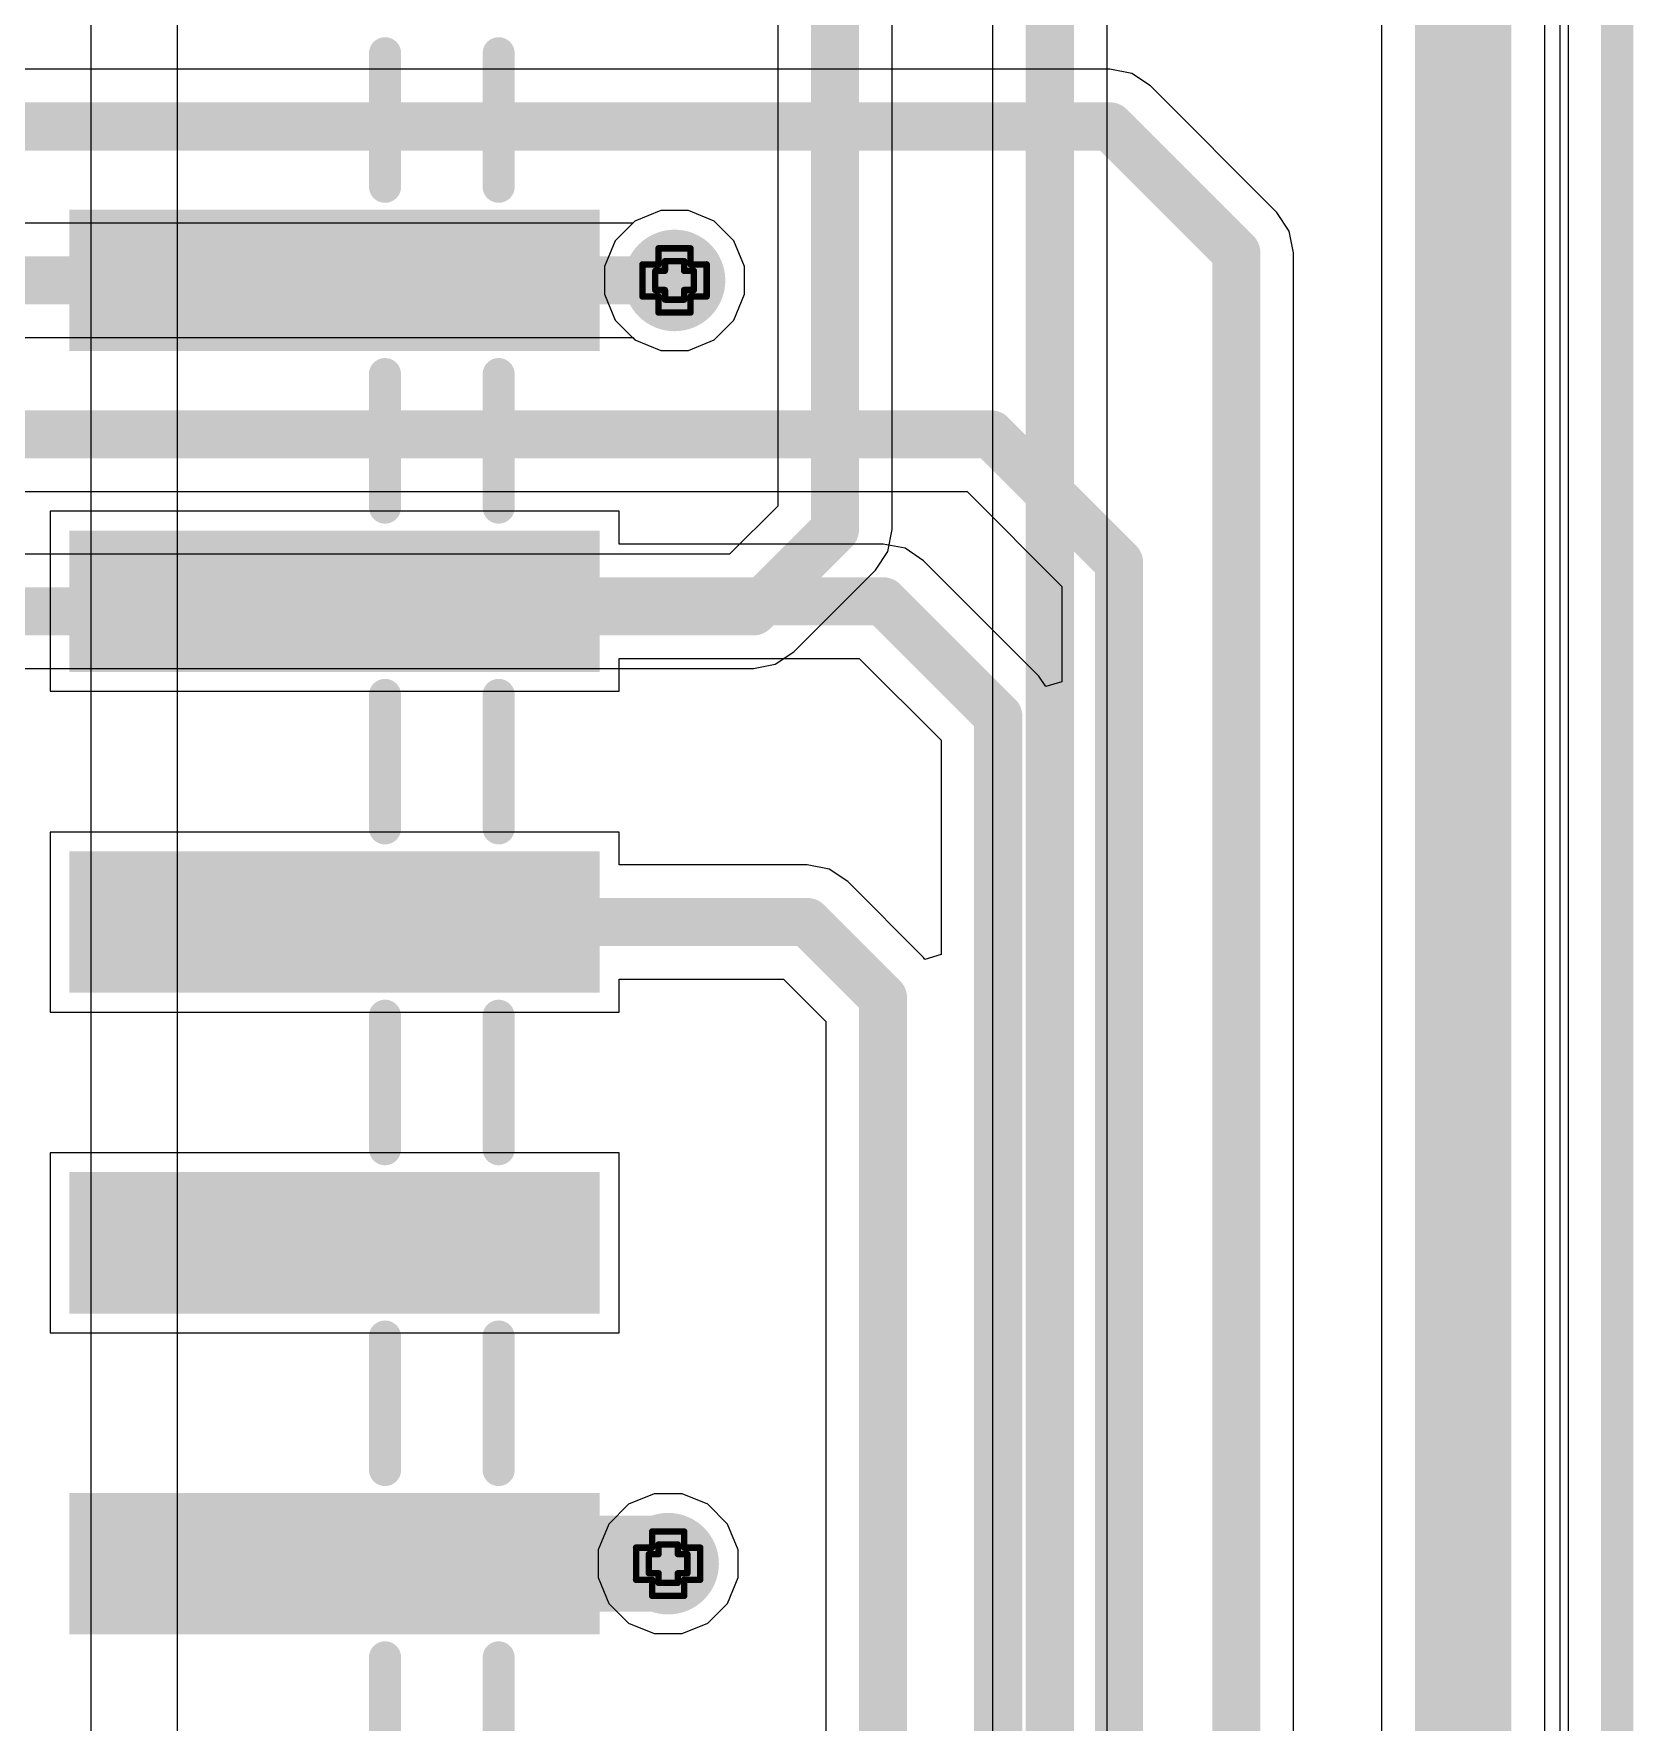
# Model space of a CAD drawing. Header units: inches. Extents: x -7 to 5163, y -3 to 5149.
# Drawn here: x 184.46 to 197.13, y 37.61 to 50.97 of the extents above; entities that cross this region are included whole.
import ezdxf

# ---------------------------------------------------------------- set-up
doc = ezdxf.new("R2010")
doc.units = ezdxf.units.IN
for name, color, linetype in [('Board Outline', 216, 'Continuous'), ('Bottom Layer', 5, 'Continuous'), ('Bottom Solder', 6, 'Continuous'), ('Drill Drawing', 1, 'Continuous'), ('GND', 76, 'Continuous'), ('PWR', 16, 'Continuous'), ('Top Layer', 1, 'Continuous'), ('Top Overlay', 2, 'Continuous'), ('Top Paste', 8, 'Continuous'), ('Top Solder', 216, 'Continuous'), ('Via Holes', 16, 'Continuous')]:
    doc.layers.add(name, color=color, linetype=linetype)

# ---------------------------------------------------------------- blocks, each defined once
blk = doc.blocks.new('BH_00181_60')
at = {"layer": 'Top Layer'}
for points in [[(0.76, 5.25), (1.78, 5.25), (1.78, 1.15), (0.76, 1.15)], [(3.3, 5.25), (4.32, 5.25), (4.32, 1.15), (3.3, 1.15)], [(5.84, 5.25), (6.86, 5.25), (6.86, 1.15), (5.84, 1.15)], [(8.38, 5.25), (9.4, 5.25), (9.4, 1.15), (8.38, 1.15)], [(10.92, 5.25), (11.94, 5.25), (11.94, 1.15), (10.92, 1.15)]]:
    blk.add_hatch(color=1, dxfattribs=at).paths.add_polyline_path(points)
at = {"layer": 'Top Paste'}
for points in [[(0.76, 5.25), (1.78, 5.25), (1.78, 1.15), (0.76, 1.15)], [(3.3, 5.25), (4.32, 5.25), (4.32, 1.15), (3.3, 1.15)], [(5.84, 5.25), (6.86, 5.25), (6.86, 1.15), (5.84, 1.15)], [(8.38, 5.25), (9.4, 5.25), (9.4, 1.15), (8.38, 1.15)], [(10.92, 5.25), (11.94, 5.25), (11.94, 1.15), (10.92, 1.15)]]:
    blk.add_hatch(color=8, dxfattribs=at).paths.add_polyline_path(points)
at = {"layer": 'Top Solder'}
for points in [[(0.71, 5.3), (1.83, 5.3), (1.83, 1.1), (0.71, 1.1)], [(3.25, 5.3), (4.37, 5.3), (4.37, 1.1), (3.25, 1.1)], [(5.79, 5.3), (6.91, 5.3), (6.91, 1.1), (5.79, 1.1)], [(8.33, 5.3), (9.45, 5.3), (9.45, 1.1), (8.33, 1.1)], [(10.87, 5.3), (11.99, 5.3), (11.99, 1.1), (10.87, 1.1)]]:
    blk.add_hatch(color=216, dxfattribs=at).paths.add_polyline_path(points)
at = {"layer": 'Top Overlay'}
for points in [[(0.529, 4.5, 0.254, 0.254, 0), (-0.529, 4.5, 0.254, 0.254, 0)], [(3.069, 4.5, 0.254, 0.254, 0), (2.011, 4.5, 0.254, 0.254, 0)], [(5.609, 4.5, 0.254, 0.254, 0), (4.551, 4.5, 0.254, 0.254, 0)], [(8.149, 4.5, 0.254, 0.254, 0), (7.091, 4.5, 0.254, 0.254, 0)], [(10.689, 4.5, 0.254, 0.254, 0), (9.631, 4.5, 0.254, 0.254, 0)], [(13.229, 4.5, 0.254, 0.254, 0), (12.171, 4.5, 0.254, 0.254, 0)], [(0.529, 3.6, 0.254, 0.254, 0), (-0.529, 3.6, 0.254, 0.254, 0)], [(3.069, 3.6, 0.254, 0.254, 0), (2.011, 3.6, 0.254, 0.254, 0)], [(5.609, 3.6, 0.254, 0.254, 0), (4.551, 3.6, 0.254, 0.254, 0)], [(8.149, 3.6, 0.254, 0.254, 0), (7.091, 3.6, 0.254, 0.254, 0)], [(10.689, 3.6, 0.254, 0.254, 0), (9.631, 3.6, 0.254, 0.254, 0)], [(13.229, 3.6, 0.254, 0.254, 0), (12.171, 3.6, 0.254, 0.254, 0)]]:
    blk.add_lwpolyline(points, format="xyseb", dxfattribs=at)
for points in [[(-0.592, 4.5, 0.127, 0.127, 1), (-0.465, 4.5, 0.127, 0.127, 1)], [(0.465, 4.5, 0.127, 0.127, 1), (0.592, 4.5, 0.127, 0.127, 1)], [(1.948, 4.5, 0.127, 0.127, 1), (2.075, 4.5, 0.127, 0.127, 1)], [(3.005, 4.5, 0.127, 0.127, 1), (3.132, 4.5, 0.127, 0.127, 1)], [(4.488, 4.5, 0.127, 0.127, 1), (4.615, 4.5, 0.127, 0.127, 1)], [(5.545, 4.5, 0.127, 0.127, 1), (5.672, 4.5, 0.127, 0.127, 1)], [(7.028, 4.5, 0.127, 0.127, 1), (7.155, 4.5, 0.127, 0.127, 1)], [(8.085, 4.5, 0.127, 0.127, 1), (8.212, 4.5, 0.127, 0.127, 1)], [(9.568, 4.5, 0.127, 0.127, 1), (9.695, 4.5, 0.127, 0.127, 1)], [(10.625, 4.5, 0.127, 0.127, 1), (10.752, 4.5, 0.127, 0.127, 1)], [(12.108, 4.5, 0.127, 0.127, 1), (12.235, 4.5, 0.127, 0.127, 1)], [(-0.592, 3.6, 0.127, 0.127, 1), (-0.465, 3.6, 0.127, 0.127, 1)], [(0.465, 3.6, 0.127, 0.127, 1), (0.592, 3.6, 0.127, 0.127, 1)], [(1.948, 3.6, 0.127, 0.127, 1), (2.075, 3.6, 0.127, 0.127, 1)], [(3.005, 3.6, 0.127, 0.127, 1), (3.132, 3.6, 0.127, 0.127, 1)], [(4.488, 3.6, 0.127, 0.127, 1), (4.615, 3.6, 0.127, 0.127, 1)], [(5.545, 3.6, 0.127, 0.127, 1), (5.672, 3.6, 0.127, 0.127, 1)], [(7.028, 3.6, 0.127, 0.127, 1), (7.155, 3.6, 0.127, 0.127, 1)], [(8.085, 3.6, 0.127, 0.127, 1), (8.212, 3.6, 0.127, 0.127, 1)], [(9.568, 3.6, 0.127, 0.127, 1), (9.695, 3.6, 0.127, 0.127, 1)], [(10.625, 3.6, 0.127, 0.127, 1), (10.752, 3.6, 0.127, 0.127, 1)], [(12.108, 3.6, 0.127, 0.127, 1), (12.235, 3.6, 0.127, 0.127, 1)]]:
    blk.add_lwpolyline(points, format="xyseb", close=True, dxfattribs=at)

msp = doc.modelspace()

# ---------------------------------------------------------------- hatches: boundary and pattern name
at = {"layer": 'Bottom Layer'}
h = msp.add_hatch(color=5, dxfattribs=at)
edge = h.paths.add_edge_path()
edge.add_arc((189.535, 49.022), 0.3, 0, 360)
h = msp.add_hatch(color=5, dxfattribs=at)
edge = h.paths.add_edge_path()
edge.add_arc((189.484, 38.862), 0.3, 0, 360)
at = {"layer": 'Bottom Solder'}
h = msp.add_hatch(color=6, dxfattribs=at)
edge = h.paths.add_edge_path()
edge.add_arc((189.535, 49.022), 0.402, 0, 360)
h = msp.add_hatch(color=6, dxfattribs=at)
edge = h.paths.add_edge_path()
edge.add_arc((189.484, 38.862), 0.402, 0, 360)
at = {"layer": 'GND'}
h = msp.add_hatch(color=76, dxfattribs=at)
edge = h.paths.add_edge_path()
edge.add_arc((189.535, 49.022), 0.3, 0, 360)
h = msp.add_hatch(color=76, dxfattribs=at)
edge = h.paths.add_edge_path()
edge.add_arc((189.484, 38.862), 0.3, 0, 360)
at = {"layer": 'PWR'}
h = msp.add_hatch(color=16, dxfattribs=at)
edge = h.paths.add_edge_path()
edge.add_arc((189.535, 49.022), 0.3, 0, 360)
h = msp.add_hatch(color=16, dxfattribs=at)
edge = h.paths.add_edge_path()
edge.add_arc((189.484, 38.862), 0.3, 0, 360)
at = {"layer": 'Top Layer'}
h = msp.add_hatch(color=1, dxfattribs=at)
edge = h.paths.add_edge_path()
edge.add_arc((189.535, 49.022), 0.3, 0, 360)
h = msp.add_hatch(color=1, dxfattribs=at)
edge = h.paths.add_edge_path()
edge.add_arc((189.484, 38.862), 0.3, 0, 360)
at = {"layer": 'Top Solder'}
h = msp.add_hatch(color=216, dxfattribs=at)
edge = h.paths.add_edge_path()
edge.add_arc((189.535, 49.022), 0.402, 0, 360)
h = msp.add_hatch(color=216, dxfattribs=at)
edge = h.paths.add_edge_path()
edge.add_arc((189.484, 38.862), 0.402, 0, 360)
at = {"layer": 'Via Holes'}
h = msp.add_hatch(color=7, dxfattribs=at)
edge = h.paths.add_edge_path()
edge.add_arc((189.535, 49.022), 0.15, 0, 360)
h = msp.add_hatch(color=7, dxfattribs=at)
edge = h.paths.add_edge_path()
edge.add_arc((189.484, 38.862), 0.15, 0, 360)

# ---------------------------------------------------------------- linework, layer by layer
at = {"layer": 'Board Outline'}
msp.add_lwpolyline([(197, 1.629, 0.254, 0.254, 0), (197, 152.622, 0.254, 0.254, 0)], format="xyseb", dxfattribs=at)
at = {"layer": 'Bottom Layer'}
for p, q in [((196.612, 152.622), (196.612, 1.629)), ((192.96, 19.66), (192.96, 65.875)), ((192.053, 65.687), (192.053, 19.847)), ((191.258, 47.049), (191.258, 52.832)), ((190.352, 52.644), (190.352, 47.236)), ((189.205, 49.475), (176.21, 49.475)), ((189.221, 49.492), (189.205, 49.475)), ((189.425, 49.576), (189.221, 49.492)), ((189.645, 49.576), (189.425, 49.576)), ((189.849, 49.492), (189.645, 49.576)), ((190.004, 49.336), (189.849, 49.492)), ((190.089, 49.132), (190.004, 49.336)), ((190.089, 48.912), (190.089, 49.132)), ((190.004, 48.708), (190.089, 48.912)), ((189.849, 48.552), (190.004, 48.708)), ((176.022, 48.569), (189.205, 48.569)), ((189.205, 48.569), (189.221, 48.552)), ((189.221, 48.552), (189.425, 48.468)), ((189.645, 48.468), (189.849, 48.552)), ((189.425, 48.468), (189.645, 48.468)), ((190.352, 47.236), (189.971, 46.856)), ((191.224, 46.875), (191.258, 47.049)), ((191.258, 47.049), (191.258, 47.049)), ((189.971, 46.856), (175.262, 46.856)), ((191.125, 46.728), (191.224, 46.875)), ((190.479, 46.082), (191.125, 46.728)), ((190.332, 45.984), (190.479, 46.082)), ((174.236, 45.949), (190.159, 45.949)), ((190.159, 45.949), (190.332, 45.984))]:
    msp.add_line(p, q, dxfattribs=at)
for points in [[(192.507, 19.66, 0.381, 0.381, 0), (192.507, 65.875, 0.381, 0.381, 0)], [(190.805, 47.049, 0.381, 0.381, 0), (190.805, 52.832, 0.381, 0.381, 0)], [(176.022, 49.022, 0.381, 0.381, 0), (189.535, 49.022, 0.381, 0.381, 0)], [(190.159, 46.402, 0.381, 0.381, 0), (190.805, 47.049, 0.381, 0.381, 0)], [(174.236, 46.402, 0.381, 0.381, 0), (190.159, 46.402, 0.381, 0.381, 0)]]:
    msp.add_lwpolyline(points, format="xyseb", dxfattribs=at)
for points in [[(189.44, 49.022, 0.191, 0.191, 1), (189.63, 49.022, 0.191, 0.191, 1)], [(190.71, 47.049, 0.191, 0.191, 1), (190.9, 47.049, 0.191, 0.191, 1)], [(190.71, 47.049, 0.191, 0.191, 1), (190.9, 47.049, 0.191, 0.191, 1)], [(190.063, 46.402, 0.191, 0.191, 1), (190.254, 46.402, 0.191, 0.191, 1)], [(190.063, 46.402, 0.191, 0.191, 1), (190.254, 46.402, 0.191, 0.191, 1)]]:
    msp.add_lwpolyline(points, format="xyseb", close=True, dxfattribs=at)
at = {"layer": 'Drill Drawing'}
for points in [[(189.408, 49.149, 0.0508, 0.0508, 0), (189.408, 49.276, 0.0508, 0.0508, 0)], [(189.408, 49.276, 0.0508, 0.0508, 0), (189.662, 49.276, 0.0508, 0.0508, 0)], [(189.459, 49.098, 0.0508, 0.0508, 0), (189.459, 49.174, 0.0508, 0.0508, 0)], [(189.459, 49.174, 0.0508, 0.0508, 0), (189.611, 49.174, 0.0508, 0.0508, 0)], [(189.611, 49.098, 0.0508, 0.0508, 0), (189.611, 49.174, 0.0508, 0.0508, 0)], [(189.662, 49.149, 0.0508, 0.0508, 0), (189.662, 49.276, 0.0508, 0.0508, 0)], [(189.281, 48.895, 0.0508, 0.0508, 0), (189.281, 49.149, 0.0508, 0.0508, 0)], [(189.281, 49.149, 0.0508, 0.0508, 0), (189.408, 49.149, 0.0508, 0.0508, 0)], [(189.382, 48.946, 0.0508, 0.0508, 0), (189.382, 49.098, 0.0508, 0.0508, 0)], [(189.382, 49.098, 0.0508, 0.0508, 0), (189.459, 49.098, 0.0508, 0.0508, 0)], [(189.611, 49.098, 0.0508, 0.0508, 0), (189.687, 49.098, 0.0508, 0.0508, 0)], [(189.662, 49.149, 0.0508, 0.0508, 0), (189.789, 49.149, 0.0508, 0.0508, 0)], [(189.687, 48.946, 0.0508, 0.0508, 0), (189.687, 49.098, 0.0508, 0.0508, 0)], [(189.789, 48.895, 0.0508, 0.0508, 0), (189.789, 49.149, 0.0508, 0.0508, 0)], [(189.382, 48.946, 0.0508, 0.0508, 0), (189.459, 48.946, 0.0508, 0.0508, 0)], [(189.459, 48.87, 0.0508, 0.0508, 0), (189.459, 48.946, 0.0508, 0.0508, 0)], [(189.611, 48.946, 0.0508, 0.0508, 0), (189.687, 48.946, 0.0508, 0.0508, 0)], [(189.611, 48.87, 0.0508, 0.0508, 0), (189.611, 48.946, 0.0508, 0.0508, 0)], [(189.281, 48.895, 0.0508, 0.0508, 0), (189.408, 48.895, 0.0508, 0.0508, 0)], [(189.408, 48.768, 0.0508, 0.0508, 0), (189.408, 48.895, 0.0508, 0.0508, 0)], [(189.459, 48.87, 0.0508, 0.0508, 0), (189.611, 48.87, 0.0508, 0.0508, 0)], [(189.662, 48.895, 0.0508, 0.0508, 0), (189.789, 48.895, 0.0508, 0.0508, 0)], [(189.662, 48.768, 0.0508, 0.0508, 0), (189.662, 48.895, 0.0508, 0.0508, 0)], [(189.408, 48.768, 0.0508, 0.0508, 0), (189.662, 48.768, 0.0508, 0.0508, 0)], [(189.357, 38.989, 0.0508, 0.0508, 0), (189.357, 39.116, 0.0508, 0.0508, 0)], [(189.357, 39.116, 0.0508, 0.0508, 0), (189.611, 39.116, 0.0508, 0.0508, 0)], [(189.408, 38.938, 0.0508, 0.0508, 0), (189.408, 39.014, 0.0508, 0.0508, 0)], [(189.408, 39.014, 0.0508, 0.0508, 0), (189.56, 39.014, 0.0508, 0.0508, 0)], [(189.56, 38.938, 0.0508, 0.0508, 0), (189.56, 39.014, 0.0508, 0.0508, 0)], [(189.611, 38.989, 0.0508, 0.0508, 0), (189.611, 39.116, 0.0508, 0.0508, 0)], [(189.23, 38.735, 0.0508, 0.0508, 0), (189.23, 38.989, 0.0508, 0.0508, 0)], [(189.23, 38.989, 0.0508, 0.0508, 0), (189.357, 38.989, 0.0508, 0.0508, 0)], [(189.332, 38.786, 0.0508, 0.0508, 0), (189.332, 38.938, 0.0508, 0.0508, 0)], [(189.332, 38.938, 0.0508, 0.0508, 0), (189.408, 38.938, 0.0508, 0.0508, 0)], [(189.56, 38.938, 0.0508, 0.0508, 0), (189.636, 38.938, 0.0508, 0.0508, 0)], [(189.611, 38.989, 0.0508, 0.0508, 0), (189.738, 38.989, 0.0508, 0.0508, 0)], [(189.636, 38.786, 0.0508, 0.0508, 0), (189.636, 38.938, 0.0508, 0.0508, 0)], [(189.738, 38.735, 0.0508, 0.0508, 0), (189.738, 38.989, 0.0508, 0.0508, 0)], [(189.332, 38.786, 0.0508, 0.0508, 0), (189.408, 38.786, 0.0508, 0.0508, 0)], [(189.408, 38.71, 0.0508, 0.0508, 0), (189.408, 38.786, 0.0508, 0.0508, 0)], [(189.56, 38.786, 0.0508, 0.0508, 0), (189.636, 38.786, 0.0508, 0.0508, 0)], [(189.56, 38.71, 0.0508, 0.0508, 0), (189.56, 38.786, 0.0508, 0.0508, 0)], [(189.23, 38.735, 0.0508, 0.0508, 0), (189.357, 38.735, 0.0508, 0.0508, 0)], [(189.357, 38.608, 0.0508, 0.0508, 0), (189.357, 38.735, 0.0508, 0.0508, 0)], [(189.408, 38.71, 0.0508, 0.0508, 0), (189.56, 38.71, 0.0508, 0.0508, 0)], [(189.611, 38.735, 0.0508, 0.0508, 0), (189.738, 38.735, 0.0508, 0.0508, 0)], [(189.611, 38.608, 0.0508, 0.0508, 0), (189.611, 38.735, 0.0508, 0.0508, 0)], [(189.357, 38.608, 0.0508, 0.0508, 0), (189.611, 38.608, 0.0508, 0.0508, 0)]]:
    msp.add_lwpolyline(points, format="xyseb", dxfattribs=at)
for points in [[(189.395, 49.276, 0.0254, 0.0254, 1), (189.421, 49.276, 0.0254, 0.0254, 1)], [(189.395, 49.276, 0.0254, 0.0254, 1), (189.421, 49.276, 0.0254, 0.0254, 1)], [(189.446, 49.174, 0.0254, 0.0254, 1), (189.471, 49.174, 0.0254, 0.0254, 1)], [(189.446, 49.174, 0.0254, 0.0254, 1), (189.471, 49.174, 0.0254, 0.0254, 1)], [(189.598, 49.174, 0.0254, 0.0254, 1), (189.624, 49.174, 0.0254, 0.0254, 1)], [(189.598, 49.174, 0.0254, 0.0254, 1), (189.624, 49.174, 0.0254, 0.0254, 1)], [(189.649, 49.276, 0.0254, 0.0254, 1), (189.674, 49.276, 0.0254, 0.0254, 1)], [(189.649, 49.276, 0.0254, 0.0254, 1), (189.674, 49.276, 0.0254, 0.0254, 1)], [(189.268, 49.149, 0.0254, 0.0254, 1), (189.293, 49.149, 0.0254, 0.0254, 1)], [(189.268, 49.149, 0.0254, 0.0254, 1), (189.293, 49.149, 0.0254, 0.0254, 1)], [(189.37, 49.098, 0.0254, 0.0254, 1), (189.395, 49.098, 0.0254, 0.0254, 1)], [(189.37, 49.098, 0.0254, 0.0254, 1), (189.395, 49.098, 0.0254, 0.0254, 1)], [(189.395, 49.149, 0.0254, 0.0254, 1), (189.421, 49.149, 0.0254, 0.0254, 1)], [(189.395, 49.149, 0.0254, 0.0254, 1), (189.421, 49.149, 0.0254, 0.0254, 1)], [(189.446, 49.098, 0.0254, 0.0254, 1), (189.471, 49.098, 0.0254, 0.0254, 1)], [(189.446, 49.098, 0.0254, 0.0254, 1), (189.471, 49.098, 0.0254, 0.0254, 1)], [(189.598, 49.098, 0.0254, 0.0254, 1), (189.624, 49.098, 0.0254, 0.0254, 1)], [(189.598, 49.098, 0.0254, 0.0254, 1), (189.624, 49.098, 0.0254, 0.0254, 1)], [(189.649, 49.149, 0.0254, 0.0254, 1), (189.674, 49.149, 0.0254, 0.0254, 1)], [(189.649, 49.149, 0.0254, 0.0254, 1), (189.674, 49.149, 0.0254, 0.0254, 1)], [(189.674, 49.098, 0.0254, 0.0254, 1), (189.7, 49.098, 0.0254, 0.0254, 1)], [(189.674, 49.098, 0.0254, 0.0254, 1), (189.7, 49.098, 0.0254, 0.0254, 1)], [(189.776, 49.149, 0.0254, 0.0254, 1), (189.802, 49.149, 0.0254, 0.0254, 1)], [(189.776, 49.149, 0.0254, 0.0254, 1), (189.802, 49.149, 0.0254, 0.0254, 1)], [(189.37, 48.946, 0.0254, 0.0254, 1), (189.395, 48.946, 0.0254, 0.0254, 1)], [(189.37, 48.946, 0.0254, 0.0254, 1), (189.395, 48.946, 0.0254, 0.0254, 1)], [(189.446, 48.946, 0.0254, 0.0254, 1), (189.471, 48.946, 0.0254, 0.0254, 1)], [(189.446, 48.946, 0.0254, 0.0254, 1), (189.471, 48.946, 0.0254, 0.0254, 1)], [(189.598, 48.946, 0.0254, 0.0254, 1), (189.624, 48.946, 0.0254, 0.0254, 1)], [(189.598, 48.946, 0.0254, 0.0254, 1), (189.624, 48.946, 0.0254, 0.0254, 1)], [(189.674, 48.946, 0.0254, 0.0254, 1), (189.7, 48.946, 0.0254, 0.0254, 1)], [(189.674, 48.946, 0.0254, 0.0254, 1), (189.7, 48.946, 0.0254, 0.0254, 1)], [(189.268, 48.895, 0.0254, 0.0254, 1), (189.293, 48.895, 0.0254, 0.0254, 1)], [(189.268, 48.895, 0.0254, 0.0254, 1), (189.293, 48.895, 0.0254, 0.0254, 1)], [(189.395, 48.895, 0.0254, 0.0254, 1), (189.421, 48.895, 0.0254, 0.0254, 1)], [(189.395, 48.895, 0.0254, 0.0254, 1), (189.421, 48.895, 0.0254, 0.0254, 1)], [(189.446, 48.87, 0.0254, 0.0254, 1), (189.471, 48.87, 0.0254, 0.0254, 1)], [(189.446, 48.87, 0.0254, 0.0254, 1), (189.471, 48.87, 0.0254, 0.0254, 1)], [(189.598, 48.87, 0.0254, 0.0254, 1), (189.624, 48.87, 0.0254, 0.0254, 1)], [(189.598, 48.87, 0.0254, 0.0254, 1), (189.624, 48.87, 0.0254, 0.0254, 1)], [(189.649, 48.895, 0.0254, 0.0254, 1), (189.674, 48.895, 0.0254, 0.0254, 1)], [(189.649, 48.895, 0.0254, 0.0254, 1), (189.674, 48.895, 0.0254, 0.0254, 1)], [(189.776, 48.895, 0.0254, 0.0254, 1), (189.802, 48.895, 0.0254, 0.0254, 1)], [(189.776, 48.895, 0.0254, 0.0254, 1), (189.802, 48.895, 0.0254, 0.0254, 1)], [(189.395, 48.768, 0.0254, 0.0254, 1), (189.421, 48.768, 0.0254, 0.0254, 1)], [(189.395, 48.768, 0.0254, 0.0254, 1), (189.421, 48.768, 0.0254, 0.0254, 1)], [(189.649, 48.768, 0.0254, 0.0254, 1), (189.674, 48.768, 0.0254, 0.0254, 1)], [(189.649, 48.768, 0.0254, 0.0254, 1), (189.674, 48.768, 0.0254, 0.0254, 1)], [(189.344, 39.116, 0.0254, 0.0254, 1), (189.37, 39.116, 0.0254, 0.0254, 1)], [(189.344, 39.116, 0.0254, 0.0254, 1), (189.37, 39.116, 0.0254, 0.0254, 1)], [(189.395, 39.014, 0.0254, 0.0254, 1), (189.421, 39.014, 0.0254, 0.0254, 1)], [(189.395, 39.014, 0.0254, 0.0254, 1), (189.421, 39.014, 0.0254, 0.0254, 1)], [(189.548, 39.014, 0.0254, 0.0254, 1), (189.573, 39.014, 0.0254, 0.0254, 1)], [(189.548, 39.014, 0.0254, 0.0254, 1), (189.573, 39.014, 0.0254, 0.0254, 1)], [(189.598, 39.116, 0.0254, 0.0254, 1), (189.624, 39.116, 0.0254, 0.0254, 1)], [(189.598, 39.116, 0.0254, 0.0254, 1), (189.624, 39.116, 0.0254, 0.0254, 1)], [(189.217, 38.989, 0.0254, 0.0254, 1), (189.243, 38.989, 0.0254, 0.0254, 1)], [(189.217, 38.989, 0.0254, 0.0254, 1), (189.243, 38.989, 0.0254, 0.0254, 1)], [(189.319, 38.938, 0.0254, 0.0254, 1), (189.344, 38.938, 0.0254, 0.0254, 1)], [(189.319, 38.938, 0.0254, 0.0254, 1), (189.344, 38.938, 0.0254, 0.0254, 1)], [(189.344, 38.989, 0.0254, 0.0254, 1), (189.37, 38.989, 0.0254, 0.0254, 1)], [(189.344, 38.989, 0.0254, 0.0254, 1), (189.37, 38.989, 0.0254, 0.0254, 1)], [(189.395, 38.938, 0.0254, 0.0254, 1), (189.421, 38.938, 0.0254, 0.0254, 1)], [(189.395, 38.938, 0.0254, 0.0254, 1), (189.421, 38.938, 0.0254, 0.0254, 1)], [(189.548, 38.938, 0.0254, 0.0254, 1), (189.573, 38.938, 0.0254, 0.0254, 1)], [(189.548, 38.938, 0.0254, 0.0254, 1), (189.573, 38.938, 0.0254, 0.0254, 1)], [(189.598, 38.989, 0.0254, 0.0254, 1), (189.624, 38.989, 0.0254, 0.0254, 1)], [(189.598, 38.989, 0.0254, 0.0254, 1), (189.624, 38.989, 0.0254, 0.0254, 1)], [(189.624, 38.938, 0.0254, 0.0254, 1), (189.649, 38.938, 0.0254, 0.0254, 1)], [(189.624, 38.938, 0.0254, 0.0254, 1), (189.649, 38.938, 0.0254, 0.0254, 1)], [(189.725, 38.989, 0.0254, 0.0254, 1), (189.751, 38.989, 0.0254, 0.0254, 1)], [(189.725, 38.989, 0.0254, 0.0254, 1), (189.751, 38.989, 0.0254, 0.0254, 1)], [(189.319, 38.786, 0.0254, 0.0254, 1), (189.344, 38.786, 0.0254, 0.0254, 1)], [(189.319, 38.786, 0.0254, 0.0254, 1), (189.344, 38.786, 0.0254, 0.0254, 1)], [(189.395, 38.786, 0.0254, 0.0254, 1), (189.421, 38.786, 0.0254, 0.0254, 1)], [(189.395, 38.786, 0.0254, 0.0254, 1), (189.421, 38.786, 0.0254, 0.0254, 1)], [(189.548, 38.786, 0.0254, 0.0254, 1), (189.573, 38.786, 0.0254, 0.0254, 1)], [(189.548, 38.786, 0.0254, 0.0254, 1), (189.573, 38.786, 0.0254, 0.0254, 1)], [(189.624, 38.786, 0.0254, 0.0254, 1), (189.649, 38.786, 0.0254, 0.0254, 1)], [(189.624, 38.786, 0.0254, 0.0254, 1), (189.649, 38.786, 0.0254, 0.0254, 1)], [(189.217, 38.735, 0.0254, 0.0254, 1), (189.243, 38.735, 0.0254, 0.0254, 1)], [(189.217, 38.735, 0.0254, 0.0254, 1), (189.243, 38.735, 0.0254, 0.0254, 1)], [(189.344, 38.735, 0.0254, 0.0254, 1), (189.37, 38.735, 0.0254, 0.0254, 1)], [(189.344, 38.735, 0.0254, 0.0254, 1), (189.37, 38.735, 0.0254, 0.0254, 1)], [(189.395, 38.71, 0.0254, 0.0254, 1), (189.421, 38.71, 0.0254, 0.0254, 1)], [(189.395, 38.71, 0.0254, 0.0254, 1), (189.421, 38.71, 0.0254, 0.0254, 1)], [(189.548, 38.71, 0.0254, 0.0254, 1), (189.573, 38.71, 0.0254, 0.0254, 1)], [(189.548, 38.71, 0.0254, 0.0254, 1), (189.573, 38.71, 0.0254, 0.0254, 1)], [(189.598, 38.735, 0.0254, 0.0254, 1), (189.624, 38.735, 0.0254, 0.0254, 1)], [(189.598, 38.735, 0.0254, 0.0254, 1), (189.624, 38.735, 0.0254, 0.0254, 1)], [(189.725, 38.735, 0.0254, 0.0254, 1), (189.751, 38.735, 0.0254, 0.0254, 1)], [(189.725, 38.735, 0.0254, 0.0254, 1), (189.751, 38.735, 0.0254, 0.0254, 1)], [(189.344, 38.608, 0.0254, 0.0254, 1), (189.37, 38.608, 0.0254, 0.0254, 1)], [(189.344, 38.608, 0.0254, 0.0254, 1), (189.37, 38.608, 0.0254, 0.0254, 1)], [(189.598, 38.608, 0.0254, 0.0254, 1), (189.624, 38.608, 0.0254, 0.0254, 1)], [(189.598, 38.608, 0.0254, 0.0254, 1), (189.624, 38.608, 0.0254, 0.0254, 1)]]:
    msp.add_lwpolyline(points, format="xyseb", close=True, dxfattribs=at)
at = {"layer": 'GND'}
for p, q in [((196.612, 152.622), (196.612, 1.629)), ((189.221, 49.492), (189.065, 49.336)), ((189.425, 49.576), (189.221, 49.492)), ((189.645, 49.576), (189.425, 49.576)), ((189.849, 49.492), (189.645, 49.576)), ((190.004, 49.336), (189.849, 49.492)), ((189.065, 49.336), (188.981, 49.132)), ((190.089, 49.132), (190.004, 49.336)), ((188.981, 49.132), (188.981, 48.912)), ((190.089, 48.912), (190.089, 49.132)), ((188.981, 48.912), (189.065, 48.708)), ((190.004, 48.708), (190.089, 48.912)), ((189.065, 48.708), (189.221, 48.552)), ((189.849, 48.552), (190.004, 48.708)), ((189.221, 48.552), (189.425, 48.468)), ((189.645, 48.468), (189.849, 48.552)), ((189.425, 48.468), (189.645, 48.468))]:
    msp.add_line(p, q, dxfattribs=at)
at = {"layer": 'PWR'}
for p, q in [((196.545, 140.627), (196.545, 1.769)), ((185.598, 1.916), (185.598, 78.207)), ((184.912, 77.622), (184.912, -2.937)), ((189.221, 49.492), (189.065, 49.336)), ((189.425, 49.576), (189.221, 49.492)), ((189.645, 49.576), (189.425, 49.576)), ((189.849, 49.492), (189.645, 49.576)), ((190.004, 49.336), (189.849, 49.492)), ((189.065, 49.336), (188.981, 49.132)), ((190.089, 49.132), (190.004, 49.336)), ((188.981, 49.132), (188.981, 48.912)), ((190.089, 48.912), (190.089, 49.132)), ((188.981, 48.912), (189.065, 48.708)), ((190.004, 48.708), (190.089, 48.912)), ((189.065, 48.708), (189.221, 48.552)), ((189.849, 48.552), (190.004, 48.708)), ((189.221, 48.552), (189.425, 48.468)), ((189.645, 48.468), (189.849, 48.552)), ((189.425, 48.468), (189.645, 48.468)), ((189.17, 39.332), (189.014, 39.176)), ((189.374, 39.416), (189.17, 39.332)), ((189.594, 39.416), (189.374, 39.416)), ((189.798, 39.332), (189.594, 39.416)), ((189.954, 39.176), (189.798, 39.332)), ((189.014, 39.176), (188.93, 38.972)), ((190.038, 38.972), (189.954, 39.176)), ((188.93, 38.972), (188.93, 38.752)), ((190.038, 38.752), (190.038, 38.972)), ((188.93, 38.752), (189.014, 38.548)), ((189.954, 38.548), (190.038, 38.752)), ((189.014, 38.548), (189.17, 38.392)), ((189.798, 38.392), (189.954, 38.548)), ((189.17, 38.392), (189.374, 38.308)), ((189.594, 38.308), (189.798, 38.392)), ((189.374, 38.308), (189.594, 38.308))]:
    msp.add_line(p, q, dxfattribs=at)
at = {"layer": 'Top Layer'}
for p, q in [((196.612, 143.706), (196.612, 1.629)), ((196.428, 10.436), (196.428, 128.836)), ((195.133, 128.568), (195.133, 10.705)), ((192.982, 50.694), (181.109, 50.694)), ((193.156, 50.66), (192.982, 50.694)), ((193.303, 50.562), (193.156, 50.66)), ((194.304, 49.56), (193.303, 50.562)), ((194.403, 49.413), (194.304, 49.56)), ((194.304, 49.56), (194.304, 49.56)), ((194.437, 49.24), (194.403, 49.413)), ((194.437, 12.778), (194.437, 49.24)), ((194.437, 49.24), (194.437, 49.24)), ((181.109, 47.35), (191.853, 47.35)), ((191.853, 47.35), (192.602, 46.6)), ((189.095, 47.195), (184.589, 47.195)), ((184.589, 47.195), (184.589, 45.769)), ((189.095, 46.935), (189.095, 47.195)), ((191.186, 46.935), (189.095, 46.935)), ((191.36, 46.901), (191.186, 46.935)), ((191.507, 46.802), (191.36, 46.901)), ((192.419, 45.89), (191.507, 46.802)), ((192.602, 46.6), (192.602, 45.845)), ((189.095, 45.769), (189.095, 46.029)), ((189.095, 46.029), (190.998, 46.029)), ((190.998, 46.029), (191.645, 45.382)), ((192.475, 45.806), (192.419, 45.89)), ((184.589, 45.769), (189.095, 45.769)), ((192.602, 45.845), (192.475, 45.806)), ((191.645, 45.382), (191.645, 43.684)), ((189.095, 44.655), (184.589, 44.655)), ((184.589, 44.655), (184.589, 43.229)), ((189.095, 44.395), (189.095, 44.655)), ((190.586, 44.395), (189.095, 44.395)), ((190.759, 44.361), (190.586, 44.395)), ((190.907, 44.262), (190.759, 44.361)), ((191.507, 43.662), (190.907, 44.262)), ((191.518, 43.645), (191.507, 43.662)), ((191.507, 43.662), (191.507, 43.662)), ((191.645, 43.684), (191.518, 43.645)), ((189.095, 43.229), (189.095, 43.489)), ((189.095, 43.489), (190.398, 43.489)), ((190.398, 43.489), (190.733, 43.154)), ((184.589, 43.229), (189.095, 43.229)), ((190.733, 43.154), (190.733, 24.446)), ((189.095, 42.115), (184.589, 42.115)), ((184.589, 42.115), (184.589, 40.689)), ((189.095, 40.689), (189.095, 42.115)), ((184.589, 40.689), (189.095, 40.689))]:
    msp.add_line(p, q, dxfattribs=at)
for points in [[(195.78, 10.436, 0.762, 0.762, 0), (195.78, 128.836, 0.762, 0.762, 0)], [(180.823, 50.241, 0.381, 0.381, 0), (192.982, 50.241, 0.381, 0.381, 0)], [(192.982, 50.241, 0.381, 0.381, 0), (193.984, 49.24, 0.381, 0.381, 0)], [(193.984, 12.778, 0.381, 0.381, 0), (193.984, 49.24, 0.381, 0.381, 0)], [(186.842, 49.022, 0.381, 0.381, 0), (189.535, 49.022, 0.381, 0.381, 0)], [(180.823, 47.803, 0.381, 0.381, 0), (192.04, 47.803, 0.381, 0.381, 0)], [(192.04, 47.803, 0.381, 0.381, 0), (193.055, 46.788, 0.381, 0.381, 0)], [(193.055, 13.758, 0.381, 0.381, 0), (193.055, 46.788, 0.381, 0.381, 0)], [(186.842, 46.482, 0.381, 0.381, 0), (191.186, 46.482, 0.381, 0.381, 0)], [(191.186, 46.482, 0.381, 0.381, 0), (192.098, 45.57, 0.381, 0.381, 0)], [(192.098, 14.365, 0.381, 0.381, 0), (192.098, 45.57, 0.381, 0.381, 0)], [(186.842, 43.942, 0.381, 0.381, 0), (190.586, 43.942, 0.381, 0.381, 0)], [(190.586, 43.942, 0.381, 0.381, 0), (191.186, 43.342, 0.381, 0.381, 0)], [(191.186, 24.259, 0.381, 0.381, 0), (191.186, 43.342, 0.381, 0.381, 0)], [(186.842, 38.862, 0.762, 0.762, 0), (189.484, 38.862, 0.762, 0.762, 0)]]:
    msp.add_lwpolyline(points, format="xyseb", dxfattribs=at)
for points in [[(192.887, 50.241, 0.191, 0.191, 1), (193.078, 50.241, 0.191, 0.191, 1)], [(192.887, 50.241, 0.191, 0.191, 1), (193.078, 50.241, 0.191, 0.191, 1)], [(193.889, 49.24, 0.191, 0.191, 1), (194.079, 49.24, 0.191, 0.191, 1)], [(193.889, 49.24, 0.191, 0.191, 1), (194.079, 49.24, 0.191, 0.191, 1)], [(186.747, 49.022, 0.191, 0.191, 1), (186.937, 49.022, 0.191, 0.191, 1)], [(189.44, 49.022, 0.191, 0.191, 1), (189.63, 49.022, 0.191, 0.191, 1)], [(191.945, 47.803, 0.191, 0.191, 1), (192.136, 47.803, 0.191, 0.191, 1)], [(191.945, 47.803, 0.191, 0.191, 1), (192.136, 47.803, 0.191, 0.191, 1)], [(192.96, 46.788, 0.191, 0.191, 1), (193.15, 46.788, 0.191, 0.191, 1)], [(192.96, 46.788, 0.191, 0.191, 1), (193.15, 46.788, 0.191, 0.191, 1)], [(186.747, 46.482, 0.191, 0.191, 1), (186.937, 46.482, 0.191, 0.191, 1)], [(191.091, 46.482, 0.191, 0.191, 1), (191.281, 46.482, 0.191, 0.191, 1)], [(191.091, 46.482, 0.191, 0.191, 1), (191.281, 46.482, 0.191, 0.191, 1)], [(192.003, 45.57, 0.191, 0.191, 1), (192.194, 45.57, 0.191, 0.191, 1)], [(192.003, 45.57, 0.191, 0.191, 1), (192.194, 45.57, 0.191, 0.191, 1)], [(186.747, 43.942, 0.191, 0.191, 1), (186.937, 43.942, 0.191, 0.191, 1)], [(190.491, 43.942, 0.191, 0.191, 1), (190.681, 43.942, 0.191, 0.191, 1)], [(190.491, 43.942, 0.191, 0.191, 1), (190.681, 43.942, 0.191, 0.191, 1)], [(191.091, 43.342, 0.191, 0.191, 1), (191.281, 43.342, 0.191, 0.191, 1)], [(191.091, 43.342, 0.191, 0.191, 1), (191.281, 43.342, 0.191, 0.191, 1)], [(186.651, 38.862, 0.381, 0.381, 1), (187.032, 38.862, 0.381, 0.381, 1)], [(189.293, 38.862, 0.381, 0.381, 1), (189.674, 38.862, 0.381, 0.381, 1)]]:
    msp.add_lwpolyline(points, format="xyseb", close=True, dxfattribs=at)

# ---------------------------------------------------------------- block references
at = {"rotation": 270}
msp.add_blockref('BH_00181_60', (183.642, 50.292), dxfattribs=at)

doc.saveas('drawing.dxf')
